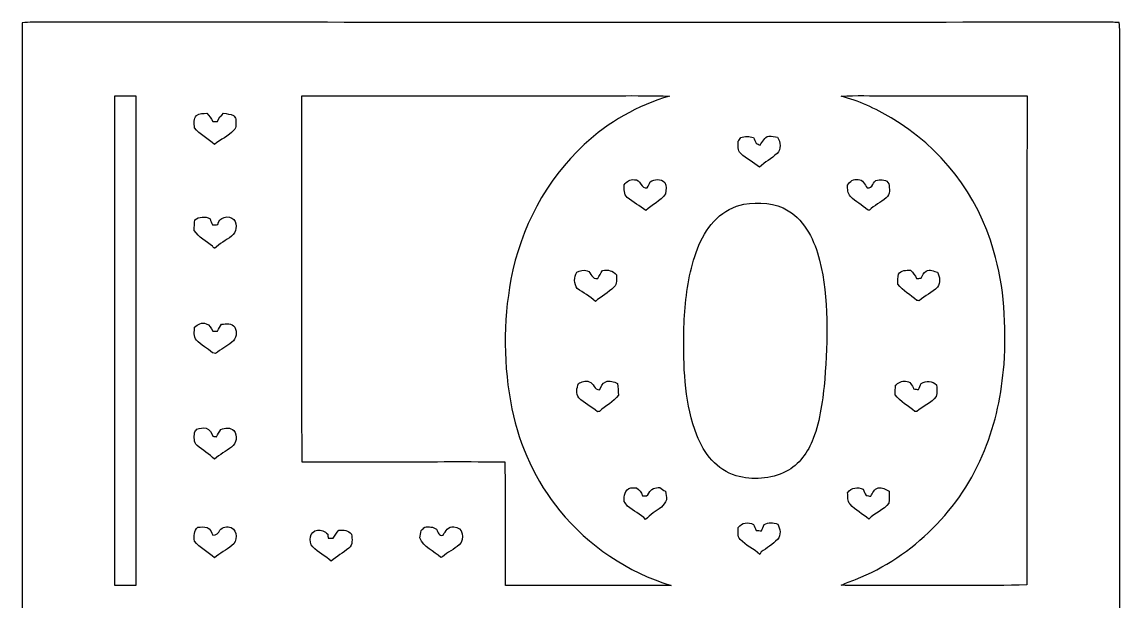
# Model space of a CAD drawing. Header units: centimetres. Extents: x -12.2 to 12.2, y -13.3 to 12.5.
# Drawn here: x -12.22 to 12.22, y -0.42 to 12.46 of the extents above; entities that cross this region are included whole.
import ezdxf

# ---------------------------------------------------------------- set-up
doc = ezdxf.new("R2010")
doc.units = ezdxf.units.CM
doc.header["$MEASUREMENT"] = 0
doc.layers.add('Camada 1', color=7, linetype='Continuous')

msp = doc.modelspace()

# ---------------------------------------------------------------- linework, layer by layer
at = {"layer": 'Camada 1', "color": 156}
for points, knots in [([(-12.21412, 12.43999), (-12.05819, 12.45975), (-11.9012, 12.45552), (-11.74457, 12.45199), (-11.74457, 12.45199), (-3.80707, 12.45129), (4.13077, 12.45164), (12.06827, 12.45164), (12.06827, 12.45164), (12.11202, 12.44987), (12.15612, 12.4474), (12.20056, 12.44423), (12.20056, 12.44423), (12.22068, 12.307), (12.21644, 12.16836), (12.21573, 12.03007), (12.21573, 12.03007), (12.21539, 3.60749), (12.21644, -4.81507), (12.21539, -13.23764), (12.21539, -13.23764), (12.20587, -13.25527), (12.18681, -13.29055), (12.17729, -13.30854), (12.17729, -13.30854), (4.10855, -13.30678), (-3.95982, -13.30783), (-12.02855, -13.30783), (-12.02855, -13.30783), (-12.09206, -13.30783), (-12.15485, -13.29548), (-12.21659, -13.28313), (-12.21659, -13.28313), (-12.21341, -4.70887), (-12.2187, 3.86574), (-12.21412, 12.43999)], [0, 0, 0, 0, 0.1, 0.1, 0.1, 0.1, 0.2, 0.2, 0.2, 0.2, 0.3, 0.3, 0.3, 0.3, 0.4, 0.4, 0.4, 0.4, 0.5, 0.5, 0.5, 0.5, 0.6, 0.6, 0.6, 0.6, 0.7, 0.7, 0.7, 0.7, 0.8, 0.8, 0.8, 0.8, 1, 1, 1, 1]), ([(-10.14966, -0.07972), (-10.14966, -0.07972), (-10.14966, -0.07972), (-10.14966, -0.07972), (-10.14966, -0.07972), (-9.99585, -0.07832), (-9.84203, -0.07902), (-9.68786, -0.07796), (-9.68786, -0.07796), (-9.68611, 3.55389), (-9.68823, 7.18572), (-9.68681, 10.81757), (-9.68681, 10.81757), (-9.84134, 10.81969), (-9.9962, 10.81863), (-10.15071, 10.81933), (-10.15071, 10.81933), (-10.14966, 7.18643), (-10.15178, 3.55318), (-10.14966, -0.07972)], [0, 0, 0, 0, 0.16666667, 0.16666667, 0.16666667, 0.16666667, 0.33333333, 0.33333333, 0.33333333, 0.33333333, 0.5, 0.5, 0.5, 0.5, 0.66666667, 0.66666667, 0.66666667, 0.66666667, 1, 1, 1, 1]), ([(-5.98688, 10.81827), (-5.98688, 10.81827), (-5.98688, 10.81827), (-5.98688, 10.81827), (-5.98688, 10.81827), (-5.98618, 8.10083), (-5.99041, 5.38373), (-5.98476, 2.66629), (-5.98476, 2.66629), (-5.28274, 2.67158), (-4.58072, 2.667), (-3.87903, 2.66876), (-3.87903, 2.66876), (-3.07364, 2.66417), (-2.2679, 2.67794), (-1.46285, 2.66171), (-1.46285, 2.66171), (-1.4491, 1.74837), (-1.46039, 0.83502), (-1.45722, -0.07832), (-1.45722, -0.07832), (-0.22849, -0.07902), (1.00023, -0.07937), (2.22859, -0.07832), (2.22859, -0.07832), (1.26164, 0.21483), (0.39239, 0.80432), (-0.24859, 1.58433), (-0.24859, 1.58433), (-0.78729, 2.23519), (-1.14006, 3.02612), (-1.31399, 3.85022), (-1.31399, 3.85022), (-1.50485, 4.79777), (-1.51577, 5.78343), (-1.3348, 6.73347), (-1.3348, 6.73347), (-1.12242, 7.87011), (-0.55481, 8.94256), (0.29255, 9.73242), (0.29255, 9.73242), (0.83125, 10.23302), (1.48742, 10.60344), (2.19261, 10.81087), (2.19261, 10.81087), (1.45107, 10.82921), (0.70882, 10.81334), (-0.0327, 10.81863), (-0.0327, 10.81863), (-2.01743, 10.81827), (-4.00215, 10.81898), (-5.98688, 10.81827)], [0, 0, 0, 0, 0.07142857, 0.07142857, 0.07142857, 0.07142857, 0.14285714, 0.14285714, 0.14285714, 0.14285714, 0.21428571, 0.21428571, 0.21428571, 0.21428571, 0.28571429, 0.28571429, 0.28571429, 0.28571429, 0.35714286, 0.35714286, 0.35714286, 0.35714286, 0.42857143, 0.42857143, 0.42857143, 0.42857143, 0.5, 0.5, 0.5, 0.5, 0.57142857, 0.57142857, 0.57142857, 0.57142857, 0.64285714, 0.64285714, 0.64285714, 0.64285714, 0.71428571, 0.71428571, 0.71428571, 0.71428571, 0.78571429, 0.78571429, 0.78571429, 0.78571429, 0.85714286, 0.85714286, 0.85714286, 0.85714286, 1, 1, 1, 1]), ([(6.01214, 10.8084), (6.01214, 10.8084), (6.01214, 10.8084), (6.01214, 10.8084), (6.01214, 10.8084), (6.40513, 10.70997), (6.77448, 10.53182), (7.12409, 10.32933), (7.12409, 10.32933), (8.22265, 9.68198), (9.06366, 8.60742), (9.40657, 7.37693), (9.40657, 7.37693), (9.65315, 6.55813), (9.68843, 5.69348), (9.63975, 4.84504), (9.63975, 4.84504), (9.5833, 4.18958), (9.45666, 3.53518), (9.20407, 2.92522), (9.20407, 2.92522), (8.94338, 2.27787), (8.5525, 1.68063), (8.05049, 1.19415), (8.05049, 1.19415), (7.56789, 0.69744), (6.97557, 0.31184), (6.33351, 0.05467), (6.33351, 0.05467), (6.22663, 0.01517), (6.11762, -0.02046), (6.01742, -0.07479), (6.01742, -0.07479), (6.48134, -0.08502), (6.94595, -0.07513), (7.41021, -0.07902), (7.41021, -0.07902), (8.32319, -0.07196), (9.23688, -0.09384), (10.14987, -0.06561), (10.14987, -0.06561), (10.14987, 3.56234), (10.1474, 7.1903), (10.15094, 10.81827), (10.15094, 10.81827), (9.10812, 10.81898), (8.06531, 10.81827), (7.02215, 10.81863), (7.02215, 10.81863), (6.6856, 10.8144), (6.34834, 10.82992), (6.01214, 10.8084)], [0, 0, 0, 0, 0.07142857, 0.07142857, 0.07142857, 0.07142857, 0.14285714, 0.14285714, 0.14285714, 0.14285714, 0.21428571, 0.21428571, 0.21428571, 0.21428571, 0.28571429, 0.28571429, 0.28571429, 0.28571429, 0.35714286, 0.35714286, 0.35714286, 0.35714286, 0.42857143, 0.42857143, 0.42857143, 0.42857143, 0.5, 0.5, 0.5, 0.5, 0.57142857, 0.57142857, 0.57142857, 0.57142857, 0.64285714, 0.64285714, 0.64285714, 0.64285714, 0.71428571, 0.71428571, 0.71428571, 0.71428571, 0.78571429, 0.78571429, 0.78571429, 0.78571429, 0.85714286, 0.85714286, 0.85714286, 0.85714286, 1, 1, 1, 1]), ([(-8.33144, 10.3773), (-8.33144, 10.3773), (-8.33144, 10.3773), (-8.33144, 10.3773), (-8.33144, 10.3773), (-8.41082, 10.31134), (-8.37624, 10.19633), (-8.38117, 10.10673), (-8.38117, 10.10673), (-8.25525, 9.95503), (-8.08062, 9.85943), (-7.93069, 9.7349), (-7.93069, 9.7349), (-7.79416, 9.84708), (-7.62448, 9.91799), (-7.50524, 10.05134), (-7.50524, 10.05134), (-7.43574, 10.11696), (-7.46007, 10.21855), (-7.4562, 10.30358), (-7.4562, 10.30358), (-7.4696, 10.32298), (-7.49676, 10.36178), (-7.51018, 10.38154), (-7.51018, 10.38154), (-7.58215, 10.40447), (-7.65622, 10.42), (-7.73137, 10.42846), (-7.73137, 10.42846), (-7.78817, 10.37801), (-7.84214, 10.32191), (-7.86718, 10.24854), (-7.86718, 10.24854), (-7.90211, 10.24643), (-7.93669, 10.24501), (-7.97126, 10.24325), (-7.97126, 10.24325), (-8.00512, 10.31169), (-8.04745, 10.3759), (-8.10391, 10.42811), (-8.10391, 10.42811), (-8.18115, 10.42), (-8.26829, 10.43199), (-8.33144, 10.3773)], [0, 0, 0, 0, 0.08333333, 0.08333333, 0.08333333, 0.08333333, 0.16666667, 0.16666667, 0.16666667, 0.16666667, 0.25, 0.25, 0.25, 0.25, 0.33333333, 0.33333333, 0.33333333, 0.33333333, 0.41666667, 0.41666667, 0.41666667, 0.41666667, 0.5, 0.5, 0.5, 0.5, 0.58333333, 0.58333333, 0.58333333, 0.58333333, 0.66666667, 0.66666667, 0.66666667, 0.66666667, 0.75, 0.75, 0.75, 0.75, 0.83333333, 0.83333333, 0.83333333, 0.83333333, 1, 1, 1, 1]), ([(3.77799, 9.88624), (3.77799, 9.88624), (3.77799, 9.88624), (3.77799, 9.88624), (3.77799, 9.88624), (3.76459, 9.86683), (3.73813, 9.82768), (3.72507, 9.80828), (3.72507, 9.80828), (3.72227, 9.71373), (3.70073, 9.60366), (3.7787, 9.53064), (3.7787, 9.53064), (3.90641, 9.41458), (4.06657, 9.3412), (4.19604, 9.2269), (4.19604, 9.2269), (4.31458, 9.34366), (4.46661, 9.41881), (4.58587, 9.53417), (4.58587, 9.53417), (4.68427, 9.62836), (4.66312, 9.7857), (4.5989, 9.89294), (4.5989, 9.89294), (4.53434, 9.90494), (4.47014, 9.92611), (4.40417, 9.92187), (4.40417, 9.92187), (4.30152, 9.90035), (4.26518, 9.79311), (4.20909, 9.71832), (4.20909, 9.71832), (4.17946, 9.73278), (4.14982, 9.74725), (4.1209, 9.76171), (4.1209, 9.76171), (4.1015, 9.80439), (4.08245, 9.84673), (4.06374, 9.88942), (4.06374, 9.88942), (3.96921, 9.91869), (3.87113, 9.92116), (3.77799, 9.88624)], [0, 0, 0, 0, 0.08333333, 0.08333333, 0.08333333, 0.08333333, 0.16666667, 0.16666667, 0.16666667, 0.16666667, 0.25, 0.25, 0.25, 0.25, 0.33333333, 0.33333333, 0.33333333, 0.33333333, 0.41666667, 0.41666667, 0.41666667, 0.41666667, 0.5, 0.5, 0.5, 0.5, 0.58333333, 0.58333333, 0.58333333, 0.58333333, 0.66666667, 0.66666667, 0.66666667, 0.66666667, 0.75, 0.75, 0.75, 0.75, 0.83333333, 0.83333333, 0.83333333, 0.83333333, 1, 1, 1, 1]), ([(1.18507, 8.83778), (1.18507, 8.83778), (1.18507, 8.83778), (1.18507, 8.83778), (1.18507, 8.83778), (1.18861, 8.74112), (1.17238, 8.62824), (1.25387, 8.55662), (1.25387, 8.55662), (1.3784, 8.44232), (1.53892, 8.3767), (1.6631, 8.26134), (1.6631, 8.26134), (1.80173, 8.39575), (1.99366, 8.47195), (2.1023, 8.6374), (2.1023, 8.6374), (2.121, 8.71995), (2.12347, 8.81203), (2.0896, 8.89105), (2.0896, 8.89105), (2.00177, 8.97713), (1.85818, 8.96725), (1.76293, 8.89987), (1.76293, 8.89987), (1.74282, 8.85648), (1.72342, 8.81168), (1.69555, 8.77252), (1.69555, 8.77252), (1.55479, 8.72912), (1.55585, 8.9722), (1.41121, 8.94926), (1.41121, 8.94926), (1.3149, 8.96866), (1.24188, 8.90622), (1.18507, 8.83778)], [0, 0, 0, 0, 0.1, 0.1, 0.1, 0.1, 0.2, 0.2, 0.2, 0.2, 0.3, 0.3, 0.3, 0.3, 0.4, 0.4, 0.4, 0.4, 0.5, 0.5, 0.5, 0.5, 0.6, 0.6, 0.6, 0.6, 0.7, 0.7, 0.7, 0.7, 0.8, 0.8, 0.8, 0.8, 1, 1, 1, 1]), ([(6.15712, 8.83214), (6.15712, 8.83214), (6.15712, 8.83214), (6.15712, 8.83214), (6.15712, 8.83214), (6.15995, 8.74394), (6.15183, 8.64411), (6.22134, 8.57708), (6.22134, 8.57708), (6.33282, 8.46067), (6.48275, 8.39045), (6.59704, 8.27687), (6.59704, 8.27687), (6.60833, 8.27511), (6.6302, 8.27228), (6.64114, 8.27087), (6.64114, 8.27087), (6.75192, 8.38059), (6.89656, 8.44549), (7.01579, 8.54427), (7.01579, 8.54427), (7.10962, 8.62012), (7.09198, 8.75594), (7.07295, 8.86071), (7.07295, 8.86071), (7.03343, 8.95279), (6.90819, 8.95631), (6.82318, 8.94291), (6.82318, 8.94291), (6.71311, 8.9288), (6.72122, 8.73901), (6.59458, 8.77147), (6.59458, 8.77147), (6.53601, 8.84096), (6.50039, 8.95984), (6.38996, 8.95244), (6.38996, 8.95244), (6.28941, 8.9729), (6.20828, 8.91151), (6.15712, 8.83214)], [0, 0, 0, 0, 0.09090909, 0.09090909, 0.09090909, 0.09090909, 0.18181818, 0.18181818, 0.18181818, 0.18181818, 0.27272727, 0.27272727, 0.27272727, 0.27272727, 0.36363636, 0.36363636, 0.36363636, 0.36363636, 0.45454545, 0.45454545, 0.45454545, 0.45454545, 0.54545455, 0.54545455, 0.54545455, 0.54545455, 0.63636364, 0.63636364, 0.63636364, 0.63636364, 0.72727273, 0.72727273, 0.72727273, 0.72727273, 0.81818182, 0.81818182, 0.81818182, 0.81818182, 1, 1, 1, 1]), ([(3.84715, 8.40528), (3.84715, 8.40528), (3.84715, 8.40528), (3.84715, 8.40528), (3.84715, 8.40528), (3.62207, 8.35906), (3.40969, 8.2483), (3.24602, 8.08672), (3.24602, 8.08672), (2.89675, 7.75158), (2.74012, 7.27216), (2.64099, 6.81073), (2.64099, 6.81073), (2.55279, 6.34576), (2.50518, 5.87162), (2.51259, 5.3982), (2.51259, 5.3982), (2.50411, 4.67959), (2.5408, 3.94088), (2.80292, 3.26354), (2.80292, 3.26354), (2.95603, 2.86561), (3.25201, 2.48532), (3.6771, 2.36431), (3.6771, 2.36431), (4.03977, 2.25989), (4.44615, 2.28776), (4.78482, 2.4585), (4.78482, 2.4585), (5.07763, 2.60702), (5.27907, 2.88995), (5.39336, 3.19122), (5.39336, 3.19122), (5.55459, 3.61385), (5.60398, 4.06717), (5.65054, 4.51379), (5.65054, 4.51379), (5.70874, 5.39537), (5.74438, 6.29496), (5.53483, 7.16068), (5.53483, 7.16068), (5.42159, 7.58331), (5.22438, 8.02216), (4.83739, 8.25958), (4.83739, 8.25958), (4.54528, 8.44832), (4.17981, 8.44726), (3.84715, 8.40528)], [0, 0, 0, 0, 0.07692308, 0.07692308, 0.07692308, 0.07692308, 0.15384615, 0.15384615, 0.15384615, 0.15384615, 0.23076923, 0.23076923, 0.23076923, 0.23076923, 0.30769231, 0.30769231, 0.30769231, 0.30769231, 0.38461538, 0.38461538, 0.38461538, 0.38461538, 0.46153846, 0.46153846, 0.46153846, 0.46153846, 0.53846154, 0.53846154, 0.53846154, 0.53846154, 0.61538462, 0.61538462, 0.61538462, 0.61538462, 0.69230769, 0.69230769, 0.69230769, 0.69230769, 0.76923077, 0.76923077, 0.76923077, 0.76923077, 0.84615385, 0.84615385, 0.84615385, 0.84615385, 1, 1, 1, 1]), ([(-8.37483, 8.05356), (-8.37483, 8.05356), (-8.37483, 8.05356), (-8.37483, 8.05356), (-8.37483, 8.05356), (-8.37942, 7.9763), (-8.38331, 7.89905), (-8.38648, 7.82143), (-8.38648, 7.82143), (-8.28276, 7.67009), (-8.12048, 7.57977), (-7.97689, 7.47218), (-7.97689, 7.47218), (-7.96597, 7.45878), (-7.94444, 7.43196), (-7.93352, 7.41856), (-7.93352, 7.41856), (-7.82238, 7.53073), (-7.6781, 7.59882), (-7.55463, 7.69549), (-7.55463, 7.69549), (-7.44033, 7.77699), (-7.42163, 7.95126), (-7.49995, 8.06379), (-7.49995, 8.06379), (-7.61848, 8.17491), (-7.8358, 8.11812), (-7.86296, 7.9509), (-7.86296, 7.9509), (-7.90211, 7.94879), (-7.94127, 7.94702), (-7.98008, 7.9449), (-7.98008, 7.9449), (-7.99735, 7.98935), (-8.01465, 8.03345), (-8.03158, 8.07755), (-8.03158, 8.07755), (-8.14341, 8.14563), (-8.27183, 8.1294), (-8.37483, 8.05356)], [0, 0, 0, 0, 0.09090909, 0.09090909, 0.09090909, 0.09090909, 0.18181818, 0.18181818, 0.18181818, 0.18181818, 0.27272727, 0.27272727, 0.27272727, 0.27272727, 0.36363636, 0.36363636, 0.36363636, 0.36363636, 0.45454545, 0.45454545, 0.45454545, 0.45454545, 0.54545455, 0.54545455, 0.54545455, 0.54545455, 0.63636364, 0.63636364, 0.63636364, 0.63636364, 0.72727273, 0.72727273, 0.72727273, 0.72727273, 0.81818182, 0.81818182, 0.81818182, 0.81818182, 1, 1, 1, 1]), ([(0.12781, 6.89363), (0.12781, 6.89363), (0.12781, 6.89363), (0.12781, 6.89363), (0.12781, 6.89363), (0.06325, 6.77862), (0.06571, 6.63751), (0.13945, 6.52673), (0.13945, 6.52673), (0.27562, 6.43466), (0.42485, 6.35987), (0.54267, 6.24309), (0.54267, 6.24309), (0.67814, 6.35212), (0.83407, 6.43643), (0.95647, 6.56096), (0.95647, 6.56096), (1.03409, 6.6301), (1.00588, 6.74017), (1.0108, 6.83119), (1.0108, 6.83119), (0.93603, 6.93101), (0.82137, 6.95147), (0.70424, 6.92891), (0.70424, 6.92891), (0.66438, 6.87317), (0.62698, 6.81567), (0.59948, 6.75323), (0.59948, 6.75323), (0.46577, 6.71829), (0.46012, 6.88304), (0.36169, 6.92608), (0.36169, 6.92608), (0.28161, 6.94865), (0.20331, 6.9162), (0.12781, 6.89363)], [0, 0, 0, 0, 0.1, 0.1, 0.1, 0.1, 0.2, 0.2, 0.2, 0.2, 0.3, 0.3, 0.3, 0.3, 0.4, 0.4, 0.4, 0.4, 0.5, 0.5, 0.5, 0.5, 0.6, 0.6, 0.6, 0.6, 0.7, 0.7, 0.7, 0.7, 0.8, 0.8, 0.8, 0.8, 1, 1, 1, 1]), ([(7.2892, 6.84988), (7.2892, 6.84988), (7.2892, 6.84988), (7.2892, 6.84988), (7.2892, 6.84988), (7.2719, 6.77579), (7.27614, 6.69924), (7.27509, 6.6241), (7.27509, 6.6241), (7.38868, 6.47312), (7.56083, 6.38915), (7.69772, 6.26356), (7.69772, 6.26356), (7.71146, 6.26145), (7.73899, 6.25722), (7.75275, 6.2551), (7.75275, 6.2551), (7.8734, 6.37611), (8.04343, 6.43325), (8.15667, 6.56166), (8.15667, 6.56166), (8.23746, 6.65514), (8.20713, 6.79097), (8.15738, 6.89186), (8.15738, 6.89186), (8.0773, 6.91337), (7.98698, 6.96312), (7.90761, 6.91444), (7.90761, 6.91444), (7.84446, 6.88586), (7.82189, 6.81743), (7.79295, 6.76063), (7.79295, 6.76063), (7.75909, 6.7571), (7.72559, 6.75393), (7.69243, 6.7504), (7.69243, 6.7504), (7.65715, 6.81884), (7.61586, 6.8841), (7.55978, 6.93702), (7.55978, 6.93702), (7.46312, 6.93384), (7.34775, 6.94407), (7.2892, 6.84988)], [0, 0, 0, 0, 0.08333333, 0.08333333, 0.08333333, 0.08333333, 0.16666667, 0.16666667, 0.16666667, 0.16666667, 0.25, 0.25, 0.25, 0.25, 0.33333333, 0.33333333, 0.33333333, 0.33333333, 0.41666667, 0.41666667, 0.41666667, 0.41666667, 0.5, 0.5, 0.5, 0.5, 0.58333333, 0.58333333, 0.58333333, 0.58333333, 0.66666667, 0.66666667, 0.66666667, 0.66666667, 0.75, 0.75, 0.75, 0.75, 0.83333333, 0.83333333, 0.83333333, 0.83333333, 1, 1, 1, 1]), ([(-8.37942, 5.66878), (-8.37942, 5.66878), (-8.37942, 5.66878), (-8.37942, 5.66878), (-8.37942, 5.66878), (-8.37554, 5.57318), (-8.41328, 5.45641), (-8.33427, 5.38161), (-8.33427, 5.38161), (-8.23124, 5.26837), (-8.09085, 5.19852), (-7.97654, 5.09763), (-7.97654, 5.09763), (-7.95997, 5.0941), (-7.92611, 5.08669), (-7.90916, 5.08282), (-7.90916, 5.08282), (-7.79311, 5.17455), (-7.66116, 5.24298), (-7.54475, 5.334), (-7.54475, 5.334), (-7.44562, 5.40948), (-7.42445, 5.56365), (-7.48443, 5.66807), (-7.48443, 5.66807), (-7.54439, 5.76896), (-7.67668, 5.73546), (-7.77406, 5.73899), (-7.77406, 5.73899), (-7.80651, 5.68854), (-7.83721, 5.63633), (-7.86577, 5.58341), (-7.86577, 5.58341), (-7.89259, 5.58236), (-7.94585, 5.57988), (-7.97267, 5.57847), (-7.97267, 5.57847), (-8.00653, 5.64337), (-8.03899, 5.72381), (-8.11731, 5.74498), (-8.11731, 5.74498), (-8.2115, 5.79225), (-8.30676, 5.72487), (-8.37942, 5.66878)], [0, 0, 0, 0, 0.08333333, 0.08333333, 0.08333333, 0.08333333, 0.16666667, 0.16666667, 0.16666667, 0.16666667, 0.25, 0.25, 0.25, 0.25, 0.33333333, 0.33333333, 0.33333333, 0.33333333, 0.41666667, 0.41666667, 0.41666667, 0.41666667, 0.5, 0.5, 0.5, 0.5, 0.58333333, 0.58333333, 0.58333333, 0.58333333, 0.66666667, 0.66666667, 0.66666667, 0.66666667, 0.75, 0.75, 0.75, 0.75, 0.83333333, 0.83333333, 0.83333333, 0.83333333, 1, 1, 1, 1]), ([(0.16484, 4.41678), (0.16484, 4.41678), (0.16484, 4.41678), (0.16484, 4.41678), (0.16484, 4.41678), (0.13416, 4.31517), (0.09677, 4.18958), (0.17295, 4.09821), (0.17295, 4.09821), (0.28938, 3.96875), (0.46048, 3.90735), (0.58713, 3.78848), (0.58713, 3.78848), (0.59877, 3.79024), (0.6217, 3.79411), (0.63334, 3.79623), (0.63334, 3.79623), (0.77092, 3.92112), (0.94414, 4.00507), (1.05667, 4.15748), (1.05667, 4.15748), (1.05385, 4.24427), (1.04785, 4.33069), (1.03903, 4.41678), (1.03903, 4.41678), (0.95577, 4.44958), (0.86299, 4.49262), (0.77375, 4.45416), (0.77375, 4.45416), (0.69649, 4.42524), (0.67391, 4.34162), (0.63792, 4.27636), (0.63792, 4.27636), (0.51516, 4.26507), (0.50951, 4.42806), (0.40438, 4.45593), (0.40438, 4.45593), (0.32218, 4.48592), (0.24, 4.44675), (0.16484, 4.41678)], [0, 0, 0, 0, 0.09090909, 0.09090909, 0.09090909, 0.09090909, 0.18181818, 0.18181818, 0.18181818, 0.18181818, 0.27272727, 0.27272727, 0.27272727, 0.27272727, 0.36363636, 0.36363636, 0.36363636, 0.36363636, 0.45454545, 0.45454545, 0.45454545, 0.45454545, 0.54545455, 0.54545455, 0.54545455, 0.54545455, 0.63636364, 0.63636364, 0.63636364, 0.63636364, 0.72727273, 0.72727273, 0.72727273, 0.72727273, 0.81818182, 0.81818182, 0.81818182, 0.81818182, 1, 1, 1, 1]), ([(7.22076, 4.37585), (7.22076, 4.37585), (7.22076, 4.37585), (7.22076, 4.37585), (7.22076, 4.37585), (7.21935, 4.3053), (7.21828, 4.23509), (7.21793, 4.16453), (7.21793, 4.16453), (7.33293, 4.00543), (7.51463, 3.92077), (7.65574, 3.78953), (7.65574, 3.78953), (7.66666, 3.78953), (7.6889, 3.78953), (7.70018, 3.78989), (7.70018, 3.78989), (7.8293, 3.92041), (8.02155, 3.9751), (8.13128, 4.12574), (8.13128, 4.12574), (8.15562, 4.21145), (8.13869, 4.30176), (8.13798, 4.38925), (8.13798, 4.38925), (8.04061, 4.47498), (7.9062, 4.48697), (7.79543, 4.41854), (7.79543, 4.41854), (7.77568, 4.37268), (7.75485, 4.32681), (7.73475, 4.28096), (7.73475, 4.28096), (7.69806, 4.28554), (7.66244, 4.29012), (7.62645, 4.29506), (7.62645, 4.29506), (7.59788, 4.3769), (7.54496, 4.46687), (7.44724, 4.46792), (7.44724, 4.46792), (7.35763, 4.48522), (7.28496, 4.42806), (7.22076, 4.37585)], [0, 0, 0, 0, 0.08333333, 0.08333333, 0.08333333, 0.08333333, 0.16666667, 0.16666667, 0.16666667, 0.16666667, 0.25, 0.25, 0.25, 0.25, 0.33333333, 0.33333333, 0.33333333, 0.33333333, 0.41666667, 0.41666667, 0.41666667, 0.41666667, 0.5, 0.5, 0.5, 0.5, 0.58333333, 0.58333333, 0.58333333, 0.58333333, 0.66666667, 0.66666667, 0.66666667, 0.66666667, 0.75, 0.75, 0.75, 0.75, 0.83333333, 0.83333333, 0.83333333, 0.83333333, 1, 1, 1, 1]), ([(-8.32615, 3.3976), (-8.32615, 3.3976), (-8.32615, 3.3976), (-8.32615, 3.3976), (-8.32615, 3.3976), (-8.3399, 3.37855), (-8.36743, 3.3401), (-8.38117, 3.32069), (-8.38117, 3.32069), (-8.38224, 3.22367), (-8.40163, 3.10938), (-8.31944, 3.03705), (-8.31944, 3.03705), (-8.19703, 2.92593), (-8.05027, 2.84514), (-7.93035, 2.73085), (-7.93035, 2.73085), (-7.81991, 2.83986), (-7.67846, 2.90759), (-7.55499, 2.99966), (-7.55499, 2.99966), (-7.43963, 3.07728), (-7.41668, 3.26036), (-7.501, 3.36761), (-7.501, 3.36761), (-7.58038, 3.44416), (-7.69785, 3.42793), (-7.79275, 3.39514), (-7.79275, 3.39514), (-7.8252, 3.3401), (-7.85872, 3.28577), (-7.89259, 3.23144), (-7.89259, 3.23144), (-7.91798, 3.23497), (-7.94302, 3.23849), (-7.96807, 3.24167), (-7.96807, 3.24167), (-8.00617, 3.30729), (-8.03299, 3.39901), (-8.11624, 3.41841), (-8.11624, 3.41841), (-8.18575, 3.44769), (-8.2577, 3.41171), (-8.32615, 3.3976)], [0, 0, 0, 0, 0.08333333, 0.08333333, 0.08333333, 0.08333333, 0.16666667, 0.16666667, 0.16666667, 0.16666667, 0.25, 0.25, 0.25, 0.25, 0.33333333, 0.33333333, 0.33333333, 0.33333333, 0.41666667, 0.41666667, 0.41666667, 0.41666667, 0.5, 0.5, 0.5, 0.5, 0.58333333, 0.58333333, 0.58333333, 0.58333333, 0.66666667, 0.66666667, 0.66666667, 0.66666667, 0.75, 0.75, 0.75, 0.75, 0.83333333, 0.83333333, 0.83333333, 0.83333333, 1, 1, 1, 1]), ([(1.73436, 1.9759), (1.73436, 1.9759), (1.73436, 1.9759), (1.73436, 1.9759), (1.73436, 1.9759), (1.71602, 1.90394), (1.65111, 1.91347), (1.59359, 1.9191), (1.59359, 1.9191), (1.57349, 1.99495), (1.52269, 2.05351), (1.45777, 2.09515), (1.45777, 2.09515), (1.41579, 2.09515), (1.37417, 2.09585), (1.3329, 2.09656), (1.3329, 2.09656), (1.19496, 2.05527), (1.1745, 1.91381), (1.18685, 1.79034), (1.18685, 1.79034), (1.21189, 1.75506), (1.23694, 1.71944), (1.26164, 1.68346), (1.26164, 1.68346), (1.39357, 1.58184), (1.54915, 1.51129), (1.66274, 1.38677), (1.66274, 1.38677), (1.76082, 1.4993), (1.88992, 1.57692), (2.01164, 1.66088), (2.01164, 1.66088), (2.05327, 1.71343), (2.10478, 1.76213), (2.12312, 1.82845), (2.12312, 1.82845), (2.12841, 1.89194), (2.11112, 1.95474), (2.10195, 2.01719), (2.10195, 2.01719), (2.05926, 2.04576), (2.01729, 2.07432), (1.97565, 2.10326), (1.97565, 2.10326), (1.8783, 2.1029), (1.77493, 2.07327), (1.73436, 1.9759)], [0, 0, 0, 0, 0.07692308, 0.07692308, 0.07692308, 0.07692308, 0.15384615, 0.15384615, 0.15384615, 0.15384615, 0.23076923, 0.23076923, 0.23076923, 0.23076923, 0.30769231, 0.30769231, 0.30769231, 0.30769231, 0.38461538, 0.38461538, 0.38461538, 0.38461538, 0.46153846, 0.46153846, 0.46153846, 0.46153846, 0.53846154, 0.53846154, 0.53846154, 0.53846154, 0.61538462, 0.61538462, 0.61538462, 0.61538462, 0.69230769, 0.69230769, 0.69230769, 0.69230769, 0.76923077, 0.76923077, 0.76923077, 0.76923077, 0.84615385, 0.84615385, 0.84615385, 0.84615385, 1, 1, 1, 1]), ([(6.15784, 1.98649), (6.15784, 1.98649), (6.15784, 1.98649), (6.15784, 1.98649), (6.15784, 1.98649), (6.16594, 1.90005), (6.14267, 1.79811), (6.21076, 1.72966), (6.21076, 1.72966), (6.3307, 1.59666), (6.49367, 1.51411), (6.62879, 1.39876), (6.62879, 1.39876), (6.75826, 1.54269), (6.96322, 1.59561), (7.07471, 1.75577), (7.07471, 1.75577), (7.09305, 1.84255), (7.08211, 1.93145), (7.07894, 2.01894), (7.07894, 2.01894), (7.00344, 2.05775), (6.92653, 2.1142), (6.83694, 2.09196), (6.83694, 2.09196), (6.75192, 2.06445), (6.71206, 1.98013), (6.67113, 1.90853), (6.67113, 1.90853), (6.6362, 1.91381), (6.60162, 1.91947), (6.56705, 1.9251), (6.56705, 1.9251), (6.5459, 1.97097), (6.52366, 2.01612), (6.5018, 2.06128), (6.5018, 2.06128), (6.38079, 2.12478), (6.23791, 2.09937), (6.15784, 1.98649)], [0, 0, 0, 0, 0.09090909, 0.09090909, 0.09090909, 0.09090909, 0.18181818, 0.18181818, 0.18181818, 0.18181818, 0.27272727, 0.27272727, 0.27272727, 0.27272727, 0.36363636, 0.36363636, 0.36363636, 0.36363636, 0.45454545, 0.45454545, 0.45454545, 0.45454545, 0.54545455, 0.54545455, 0.54545455, 0.54545455, 0.63636364, 0.63636364, 0.63636364, 0.63636364, 0.72727273, 0.72727273, 0.72727273, 0.72727273, 0.81818182, 0.81818182, 0.81818182, 0.81818182, 1, 1, 1, 1]), ([(-8.30569, 1.21884), (-8.30569, 1.21884), (-8.30569, 1.21884), (-8.30569, 1.21884), (-8.30569, 1.21884), (-8.39671, 1.14053), (-8.38613, 1.01952), (-8.3819, 0.91086), (-8.3819, 0.91086), (-8.25806, 0.75459), (-8.07322, 0.66922), (-7.93069, 0.53374), (-7.93069, 0.53374), (-7.81463, 0.64135), (-7.66998, 0.71013), (-7.54756, 0.80892), (-7.54756, 0.80892), (-7.42058, 0.9017), (-7.41069, 1.13841), (-7.5638, 1.20931), (-7.5638, 1.20931), (-7.64706, 1.23647), (-7.76454, 1.23647), (-7.81251, 1.14935), (-7.81251, 1.14935), (-7.84673, 1.08866), (-7.89012, 1.03328), (-7.96772, 1.03823), (-7.96772, 1.03823), (-7.99842, 1.10243), (-8.02559, 1.17756), (-8.09368, 1.21179), (-8.09368, 1.21179), (-8.1621, 1.23331), (-8.23548, 1.21954), (-8.30569, 1.21884)], [0, 0, 0, 0, 0.1, 0.1, 0.1, 0.1, 0.2, 0.2, 0.2, 0.2, 0.3, 0.3, 0.3, 0.3, 0.4, 0.4, 0.4, 0.4, 0.5, 0.5, 0.5, 0.5, 0.6, 0.6, 0.6, 0.6, 0.7, 0.7, 0.7, 0.7, 0.8, 0.8, 0.8, 0.8, 1, 1, 1, 1]), ([(-3.25497, 1.2199), (-3.25497, 1.2199), (-3.25497, 1.2199), (-3.25497, 1.2199), (-3.25497, 1.2199), (-3.28002, 1.1952), (-3.30506, 1.16981), (-3.33011, 1.14477), (-3.33011, 1.14477), (-3.34, 1.08937), (-3.35021, 1.03433), (-3.36081, 0.97895), (-3.36081, 0.97895), (-3.28319, 0.76553), (-3.04859, 0.69179), (-2.89866, 0.54151), (-2.89866, 0.54151), (-2.88914, 0.54504), (-2.87045, 0.55245), (-2.86092, 0.55597), (-2.86092, 0.55597), (-2.74909, 0.66498), (-2.5988, 0.72248), (-2.48556, 0.82868), (-2.48556, 0.82868), (-2.35574, 0.94438), (-2.40054, 1.23647), (-2.60657, 1.22378), (-2.60657, 1.22378), (-2.73075, 1.24953), (-2.78966, 1.12747), (-2.8475, 1.04386), (-2.8475, 1.04386), (-2.94276, 1.00929), (-2.96145, 1.10842), (-2.99251, 1.17264), (-2.99251, 1.17264), (-3.06799, 1.23296), (-3.16395, 1.22872), (-3.25497, 1.2199)], [0, 0, 0, 0, 0.09090909, 0.09090909, 0.09090909, 0.09090909, 0.18181818, 0.18181818, 0.18181818, 0.18181818, 0.27272727, 0.27272727, 0.27272727, 0.27272727, 0.36363636, 0.36363636, 0.36363636, 0.36363636, 0.45454545, 0.45454545, 0.45454545, 0.45454545, 0.54545455, 0.54545455, 0.54545455, 0.54545455, 0.63636364, 0.63636364, 0.63636364, 0.63636364, 0.72727273, 0.72727273, 0.72727273, 0.72727273, 0.81818182, 0.81818182, 0.81818182, 0.81818182, 1, 1, 1, 1]), ([(3.7219, 1.21496), (3.7219, 1.21496), (3.7219, 1.21496), (3.7219, 1.21496), (3.7219, 1.21496), (3.72685, 1.12465), (3.69615, 1.0174), (3.76812, 0.9458), (3.76812, 0.9458), (3.88984, 0.80715), (4.07398, 0.74541), (4.20132, 0.61207), (4.20132, 0.61207), (4.20944, 0.62618), (4.22566, 0.65475), (4.23343, 0.66886), (4.23343, 0.66886), (4.35727, 0.75635), (4.49131, 0.83361), (4.59503, 0.94543), (4.59503, 0.94543), (4.68464, 1.03752), (4.65818, 1.18497), (4.60138, 1.28763), (4.60138, 1.28763), (4.50225, 1.32326), (4.39854, 1.32856), (4.30328, 1.27952), (4.30328, 1.27952), (4.28211, 1.23155), (4.25989, 1.18426), (4.23801, 1.13665), (4.23801, 1.13665), (4.19886, 1.14017), (4.16005, 1.1437), (4.1216, 1.14757), (4.1216, 1.14757), (4.10219, 1.19203), (4.08279, 1.23647), (4.06374, 1.28093), (4.06374, 1.28093), (3.94556, 1.34126), (3.80622, 1.32221), (3.7219, 1.21496)], [0, 0, 0, 0, 0.08333333, 0.08333333, 0.08333333, 0.08333333, 0.16666667, 0.16666667, 0.16666667, 0.16666667, 0.25, 0.25, 0.25, 0.25, 0.33333333, 0.33333333, 0.33333333, 0.33333333, 0.41666667, 0.41666667, 0.41666667, 0.41666667, 0.5, 0.5, 0.5, 0.5, 0.58333333, 0.58333333, 0.58333333, 0.58333333, 0.66666667, 0.66666667, 0.66666667, 0.66666667, 0.75, 0.75, 0.75, 0.75, 0.83333333, 0.83333333, 0.83333333, 0.83333333, 1, 1, 1, 1]), ([(-5.74559, 0.78139), (-5.74559, 0.78139), (-5.74559, 0.78139), (-5.74559, 0.78139), (-5.74559, 0.78139), (-5.62282, 0.65758), (-5.46688, 0.57291), (-5.33354, 0.46143), (-5.33354, 0.46143), (-5.21818, 0.57643), (-5.06649, 0.64311), (-4.94548, 0.74999), (-4.94548, 0.74999), (-4.85059, 0.82337), (-4.86786, 0.95849), (-4.8855, 1.06221), (-4.8855, 1.06221), (-4.94901, 1.1578), (-5.06579, 1.15359), (-5.16702, 1.14935), (-5.16702, 1.14935), (-5.21465, 1.09502), (-5.25521, 1.0347), (-5.29049, 0.97155), (-5.29049, 0.97155), (-5.32825, 0.97296), (-5.36565, 0.97437), (-5.40268, 0.97579), (-5.40268, 0.97579), (-5.40585, 0.998), (-5.4115, 1.04245), (-5.41467, 1.06503), (-5.41467, 1.06503), (-5.47782, 1.12289), (-5.55368, 1.17264), (-5.64434, 1.15005), (-5.64434, 1.15005), (-5.81719, 1.13982), (-5.85213, 0.89041), (-5.74559, 0.78139)], [0, 0, 0, 0, 0.09090909, 0.09090909, 0.09090909, 0.09090909, 0.18181818, 0.18181818, 0.18181818, 0.18181818, 0.27272727, 0.27272727, 0.27272727, 0.27272727, 0.36363636, 0.36363636, 0.36363636, 0.36363636, 0.45454545, 0.45454545, 0.45454545, 0.45454545, 0.54545455, 0.54545455, 0.54545455, 0.54545455, 0.63636364, 0.63636364, 0.63636364, 0.63636364, 0.72727273, 0.72727273, 0.72727273, 0.72727273, 0.81818182, 0.81818182, 0.81818182, 0.81818182, 1, 1, 1, 1])]:
    msp.add_open_spline(points, degree=3, knots=knots, dxfattribs=at)

doc.saveas('drawing.dxf')
